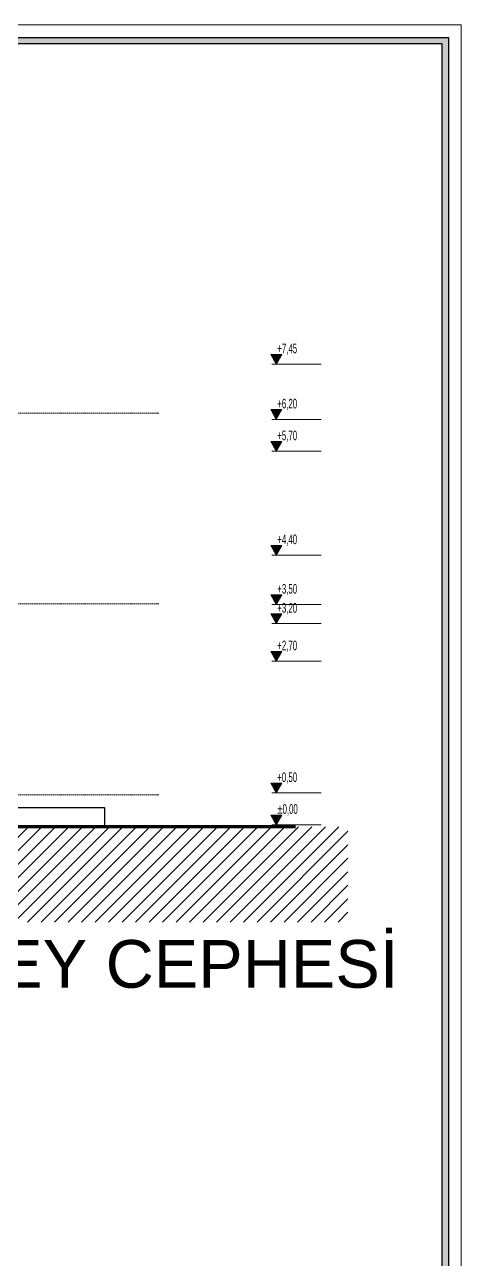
# Model space of a CAD drawing. Extents: x 775040 to 808375, y 4159409 to 4163651.
# Drawn here: x 801020 to 801706, y 4161349 to 4163289 of the extents above; entities that cross this region are included whole.
import ezdxf

# ---------------------------------------------------------------- set-up
doc = ezdxf.new("R2010")
doc.units = 0
doc.header["$MEASUREMENT"] = 0
doc.linetypes.add('ACAD_ISO07W100', pattern=[3, 0, -3])
doc.linetypes.add('DUZ', pattern=[500, 500])
doc.layers.get('0').update_dxf_attribs({"linetype": 'DUZ'})
for name, color, linetype, lineweight in [('25yazi', 255, 'Continuous', 15), ('KALIN', 30, 'Continuous', 18), ('P-HatchLight', 200, 'Continuous', 5), ('P-Levels', 240, 'Continuous', 20), ('P-Oklar', 31, 'Continuous', 18), ('Z_antet', 31, 'Continuous', 30), ('Z_g6', 6, 'Continuous', 20), ('Z_izdot', 42, 'ACAD_ISO07W100', 9), ('Z_tarama', 8, 'Continuous', 5)]:
    doc.layers.add(name, color=color, linetype=linetype, lineweight=lineweight)
doc.layers.add('kot', color=4, linetype='Continuous')
doc.layers.add('YAZI', color=3, linetype='Continuous')
doc.styles.add('50', font='swisscl.ttf', dxfattribs={"height": 50})
doc.styles.add('FORM', font='arial.ttf', dxfattribs={"height": 1.5})

# ---------------------------------------------------------------- blocks, each defined once
blk = doc.blocks.new('KOTLAMAGORUNUS KESITTE')
at = {"layer": 'P-HatchLight'}
for points in [[(0.152, 0.148), (0.072, 0.01), (-0.008, 0.148)], [(0.143, 0.143), (0.072, 0.02), (0.001, 0.143)], [(0.135, 0.138), (0.072, 0.03), (0.01, 0.138)], [(0.126, 0.133), (0.072, 0.04), (0.018, 0.133)], [(0.117, 0.128), (0.072, 0.05), (0.027, 0.128)], [(0.109, 0.123), (0.072, 0.06), (0.036, 0.123)], [(0.1, 0.118), (0.072, 0.07), (0.044, 0.118)], [(0.091, 0.113), (0.072, 0.08), (0.053, 0.113)], [(0.083, 0.108), (0.072, 0.09), (0.062, 0.108)], [(0.074, 0.103), (0.072, 0.1), (0.07, 0.103)]]:
    blk.add_lwpolyline(points, close=True, dxfattribs=at)
at = {"layer": 'P-Oklar', "color": 2, "ltscale": 0.5}
blk.add_line((0, 0), (0.779, 0), dxfattribs=at)
blk.add_lwpolyline([(-0.016, 0.153), (0.072, 0), (0.161, 0.153)], close=True, dxfattribs=at)
at = {"layer": 'P-Levels', "color": 7, "style": '50', "width": 0.8}
blk.add_attdef('%%P0.00', (-0.031, 0.178), '', height=0.15, dxfattribs=at)

msp = doc.modelspace()

# ---------------------------------------------------------------- hatches: boundary and pattern name
at = {"layer": 'Z_antet'}
msp.add_hatch(color=256, dxfattribs=at).paths.add_polyline_path([(798279.31, 4159743.65), (798279.31, 4159438.75), (801675.79, 4159438.75), (801675.79, 4163258.75), (798279.31, 4163258.75), (798279.31, 4159741.15), (798269.31, 4159741.15), (798269.31, 4163268.75), (801685.79, 4163268.75), (801685.79, 4159428.75), (798269.31, 4159428.75), (798269.31, 4159743.65)])

# ---------------------------------------------------------------- linework, layer by layer
at = {"color": 1, "linetype": 'Continuous'}
for p, q in [((800845.19, 4162058.58), (801145.19, 4162058.58)), ((801145.19, 4162058.58), (801145.19, 4162028.58))]:
    msp.add_line(p, q, dxfattribs=at)
at = {"layer": 'KALIN'}
msp.add_lwpolyline([(798129.31, 4163288.75), (798129.31, 4159408.75), (801705.79, 4159408.75), (801705.79, 4163288.75)], close=True, dxfattribs=at)
msp.add_lwpolyline([(798149.31, 4159741.15), (798149.31, 4163288.75), (801705.79, 4163288.75), (801705.79, 4159408.75), (798149.31, 4159408.75), (798149.31, 4159743.65)], dxfattribs=at)
at = {"layer": 'Z_antet'}
msp.add_lwpolyline([(798279.31, 4159743.65), (798279.31, 4159438.75), (801675.79, 4159438.75), (801675.79, 4163258.75), (798279.31, 4163258.75), (798279.31, 4159741.15), (798269.31, 4159741.15), (798269.31, 4163268.75), (801685.79, 4163268.75), (801685.79, 4159428.75), (798269.31, 4159428.75), (798269.31, 4159743.65)], close=True, dxfattribs=at)
at = {"layer": 'Z_g6', "linetype": 'Continuous', "const_width": 5}
msp.add_lwpolyline([(798335.54, 4162028.58), (801445.45, 4162028.58)], dxfattribs=at)
at = {"layer": 'Z_izdot'}
for p, q in [((801229.63, 4162678.58), (797358.13, 4162678.58)), ((801229.63, 4162378.58), (797358.13, 4162378.58)), ((801229.63, 4162078.58), (797309.63, 4162078.58))]:
    msp.add_line(p, q, dxfattribs=at)
at = {"layer": 'Z_tarama'}
for p, q in [((800875.63, 4161878.58), (801025.63, 4162028.58)), ((800896.84, 4161878.58), (801046.84, 4162028.58)), ((800918.06, 4161878.58), (801068.06, 4162028.58)), ((800939.27, 4161878.58), (801089.27, 4162028.58)), ((800960.48, 4161878.58), (801110.48, 4162028.58)), ((800981.7, 4161878.58), (801131.7, 4162028.58)), ((801002.91, 4161878.58), (801152.91, 4162028.58)), ((801024.12, 4161878.58), (801174.12, 4162028.58)), ((801045.34, 4161878.58), (801195.34, 4162028.58)), ((801066.55, 4161878.58), (801216.55, 4162028.58)), ((801087.76, 4161878.58), (801237.76, 4162028.58)), ((801108.97, 4161878.58), (801258.97, 4162028.58)), ((801130.19, 4161878.58), (801280.19, 4162028.58)), ((801151.4, 4161878.58), (801301.4, 4162028.58)), ((801172.61, 4161878.58), (801322.61, 4162028.58)), ((801193.83, 4161878.58), (801343.83, 4162028.58)), ((801215.04, 4161878.58), (801365.04, 4162028.58)), ((801236.25, 4161878.58), (801386.25, 4162028.58)), ((801257.47, 4161878.58), (801407.47, 4162028.58)), ((801278.68, 4161878.58), (801428.68, 4162028.58)), ((801299.89, 4161878.58), (801449.89, 4162028.58)), ((801321.11, 4161878.58), (801471.11, 4162028.58)), ((801342.32, 4161878.58), (801492.32, 4162028.58)), ((801363.53, 4161878.58), (801513.53, 4162028.58)), ((801384.75, 4161878.58), (801527.58, 4162021.41)), ((801405.96, 4161878.58), (801527.58, 4162000.2)), ((801427.17, 4161878.58), (801527.58, 4161978.99)), ((801448.39, 4161878.58), (801527.58, 4161957.77)), ((801469.6, 4161878.58), (801527.58, 4161936.56)), ((801490.81, 4161878.58), (801527.58, 4161915.35)), ((801512.03, 4161878.58), (801527.58, 4161894.13))]:
    msp.add_line(p, q, dxfattribs=at)

# ---------------------------------------------------------------- block references
at = {"layer": 'kot'}
ref = msp.add_blockref('KOTLAMAGORUNUS KESITTE', (801407.87, 4162755.3), dxfattribs=dict(at, xscale=100, yscale=100, zscale=100))
ref.add_attrib('%%P0.00', '+7,45', (801416.67, 4162772.53), dxfattribs={"layer": '25yazi', "height": 15, "style": '50', "width": 0.8})
ref = msp.add_blockref('KOTLAMAGORUNUS KESITTE', (801407.87, 4162668.58), dxfattribs=dict(at, xscale=100, yscale=100, zscale=100))
ref.add_attrib('%%P0.00', '+6,20', (801416.64, 4162685.81), dxfattribs={"layer": '25yazi', "height": 15, "style": '50', "width": 0.8})
ref = msp.add_blockref('KOTLAMAGORUNUS KESITTE', (801407.87, 4162618.58), dxfattribs=dict(at, xscale=100, yscale=100, zscale=100))
ref.add_attrib('%%P0.00', '+5,70', (801416.64, 4162635.81), dxfattribs={"layer": '25yazi', "height": 15, "style": '50', "width": 0.8})
ref = msp.add_blockref('KOTLAMAGORUNUS KESITTE', (801407.87, 4162455.35, 0), dxfattribs=dict(at, xscale=100, yscale=100, zscale=100))
ref.add_attrib('%%P0.00', '+4,40', (801416.64, 4162472.58, 0), dxfattribs={"layer": '25yazi', "height": 15, "style": '50', "width": 0.8})
ref = msp.add_blockref('KOTLAMAGORUNUS KESITTE', (801407.87, 4162377.58), dxfattribs=dict(at, xscale=100, yscale=100, zscale=100))
ref.add_attrib('%%P0.00', '+3,50', (801416.64, 4162394.81), dxfattribs={"layer": '25yazi', "height": 15, "style": '50', "width": 0.8})
ref = msp.add_blockref('KOTLAMAGORUNUS KESITTE', (801407.87, 4162347.58), dxfattribs=dict(at, xscale=100, yscale=100, zscale=100))
ref.add_attrib('%%P0.00', '+3,20', (801416.64, 4162364.81), dxfattribs={"layer": '25yazi', "height": 15, "style": '50', "width": 0.8})
ref = msp.add_blockref('KOTLAMAGORUNUS KESITTE', (801407.87, 4162288.58), dxfattribs=dict(at, xscale=100, yscale=100, zscale=100))
ref.add_attrib('%%P0.00', '+2,70', (801416.64, 4162305.81), dxfattribs={"layer": '25yazi', "height": 15, "style": '50', "width": 0.8})
ref = msp.add_blockref('KOTLAMAGORUNUS KESITTE', (801407.87, 4162081.58), dxfattribs=dict(at, xscale=100, yscale=100, zscale=100))
ref.add_attrib('%%P0.00', '+0,50', (801416.64, 4162098.81), dxfattribs={"layer": '25yazi', "height": 15, "style": '50', "width": 0.8})
ref = msp.add_blockref('KOTLAMAGORUNUS KESITTE', (801407.87, 4162031.58), dxfattribs=dict(at, xscale=100, yscale=100, zscale=100))
ref.add_attrib('%%P0.00', '%%P0,00', (801416.64, 4162048.81), dxfattribs={"layer": '25yazi', "height": 15, "style": '50', "width": 0.8})

# ---------------------------------------------------------------- texts
at = {"layer": 'YAZI', "style": 'FORM'}
msp.add_text('KUZEY CEPHESİ', height=75, dxfattribs=at).set_placement((800768.51, 4161775.45))

doc.saveas('drawing.dxf')
